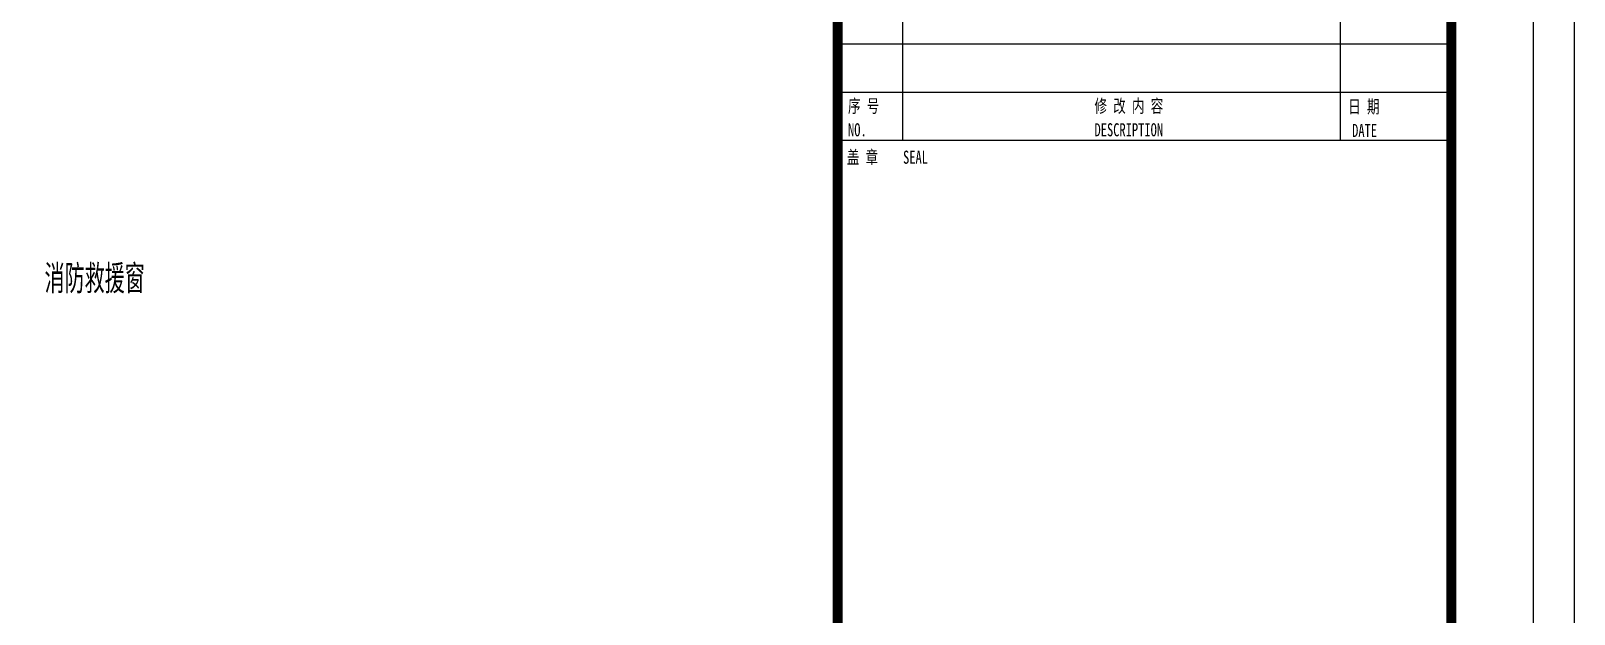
# Model space of a CAD drawing. Header units: millimetres. Extents: x -1048436 to -185795, y -983427 to 400387.
# Drawn here: x -673951 to -645663, y -723094 to -712408 of the extents above; entities that cross this region are included whole.
import ezdxf
from ezdxf.enums import TextEntityAlignment as Align

# ---------------------------------------------------------------- set-up
doc = ezdxf.new("R2010")
doc.units = ezdxf.units.MM
doc.header["$LTSCALE"] = 500
for name, color, linetype in [('2017_11-sheet-R$0$C-SHET-TTLB', 11, 'Continuous'), ('2017_11-sheet-R2$0$C-SHET-TTLB', 11, 'Continuous'), ('C-SHET-TTLB', 11, 'Continuous'), ('通-图框-文字', 4, 'Continuous')]:
    doc.layers.add(name, color=color, linetype=linetype)
doc.styles.add('2017_11-sheet-R$0$SHEET-ECADI', font='simhei.ttf', dxfattribs={"width": 0.7})
doc.styles.add('2017_11-sheet-R2$0$SHEET-ECADI', font='simhei.ttf', dxfattribs={"width": 0.7})
doc.styles.add('ECADI', font='hzs.shx', dxfattribs={"width": 0.7, "bigfont": 'hztxt.shx'})

# ---------------------------------------------------------------- blocks, each defined once
blk = doc.blocks.new('2017_11-sheet-R', base_point=(415, 5))
at = {"layer": '2017_11-sheet-R$0$C-SHET-TTLB'}
blk.add_line((340, 281.36), (414.5, 281.36), dxfattribs=at)
at = {"layer": '2017_11-sheet-R$0$C-SHET-TTLB', "style": '2017_11-sheet-R$0$SHEET-ECADI', "width": 0.7}
blk.add_text('盖 章    SEAL', height=1.6, dxfattribs=at).set_placement((341.13, 278.48))
blk = doc.blocks.new('2017_11-sheet-R2', base_point=(415, 5))
at = {"layer": '2017_11-sheet-R2$0$C-SHET-TTLB'}
for p, q in [((340, 310.74), (414.5, 310.74)), ((347.91, 310.74), (347.91, 281.36)), ((401.42, 310.74), (401.42, 281.36)), ((340, 304.85), (414.5, 304.85)), ((340, 298.99), (414.5, 298.99)), ((340, 293.11), (414.5, 293.11)), ((340, 287.24), (414.5, 287.24)), ((340, 281.36), (414.5, 281.36))]:
    blk.add_line(p, q, dxfattribs=at)
at = {"layer": '2017_11-sheet-R2$0$C-SHET-TTLB', "style": '2017_11-sheet-R2$0$SHEET-ECADI', "width": 0.7}
for s, p in [('序 号', (341.27, 284.74)), ('修 改 内 容', (371.39, 284.74)), ('日 期', (402.4, 284.66)), ('NO.', (341.27, 281.83)), ('DESCRIPTION', (371.39, 281.83)), ('DATE', (402.87, 281.75))]:
    blk.add_text(s, height=1.6, dxfattribs=at).set_placement(p)
blk = doc.blocks.new('集团图框A1')
at = {"layer": 'C-SHET-TTLB'}
for points in [[(1095.85, -95.53), (1095.85, -699.53), (244.85, -699.53), (244.85, -95.53)], [(1090.85, -100.53), (1090.85, -694.53), (249.85, -694.53), (249.85, -100.53)]]:
    blk.add_lwpolyline(points, close=True, dxfattribs=at)
at = {"layer": 'C-SHET-TTLB', "const_width": 1.2}
blk.add_lwpolyline([(268.25, -110.53), (1080.85, -110.53), (1080.85, -684.53), (268.25, -684.53)], close=True, dxfattribs=at)
at = {"layer": 'C-SHET-TTLB'}
blk.add_lwpolyline([(1005.85, -110.53, 1.2, 1.2, 0), (1005.85, -684.53, 0.9, 0.9, 0)], format="xyseb", dxfattribs=at)
for name in ['2017_11-sheet-R2', '2017_11-sheet-R']:
    blk.add_blockref(name, (1080.85, -684.53), dxfattribs=at)
at = {"color": 2, "style": 'ECADI', "width": 0.7}
for tag, p in [('序号1', (1009.72, -381.88)), ('记要1', (1037.92, -381.9)), ('日期1', (1073.26, -381.71)), ('序号2', (1009.72, -387.77)), ('记要2', (1037.92, -387.79)), ('日期2', (1073.26, -387.6)), ('序号3', (1009.72, -393.63)), ('记要3', (1037.92, -393.65)), ('日期3', (1073.26, -393.46)), ('序号4', (1009.72, -399.51)), ('记要4', (1037.92, -399.53)), ('日期4', (1073.26, -399.35)), ('合作设计单位', (1042.53, -542.75)), ('审定人', (1041.84, -561.74)), ('审核人', (1041.84, -571.23)), ('设计总负责人', (1041.84, -580.99)), ('专业负责人', (1041.84, -591.72)), ('校对人', (1041.84, -601.96)), ('设计人', (1041.84, -611.83)), ('建设单位上', (1044.38, -619.93)), ('建设单位中', (1044.38, -623.89)), ('建设单位下', (1044.38, -627.74)), ('项目名称上', (1044.35, -632.3)), ('项目名称中', (1044.35, -636.38)), ('项目名称下', (1044.35, -640.33)), ('子项', (1043.59, -646.93)), ('图名上', (1044.47, -653.59)), ('图名中', (1044.47, -657.5)), ('图名下', (1044.47, -661.62)), ('工程编号', (1027.1, -667.58)), ('阶段', (1063.92, -667.61)), ('比例', (1025.96, -674.19)), ('专业', (1063.72, -673.97)), ('日期', (1026.1, -680.73)), ('图别、图号', (1066.05, -680.84))]:
    blk.add_attdef(tag, text='', height=3.5, dxfattribs=at).set_placement(p, align=Align.MIDDLE)
blk = doc.blocks.new('A1')
blk.add_blockref('集团图框A1', (-609654.51, -640037.88))

msp = doc.modelspace()

# ---------------------------------------------------------------- block references
at = {"xscale": 150, "yscale": 150, "zscale": 150}
msp.add_blockref('A1', (90638136, 95352497.3), dxfattribs=at)

# ---------------------------------------------------------------- texts
at = {"layer": '通-图框-文字', "style": 'ECADI', "width": 0.7}
msp.add_text('消防救援窗', height=525, dxfattribs=at).set_placement((-673700.1, -717215.6))

doc.saveas('drawing.dxf')
